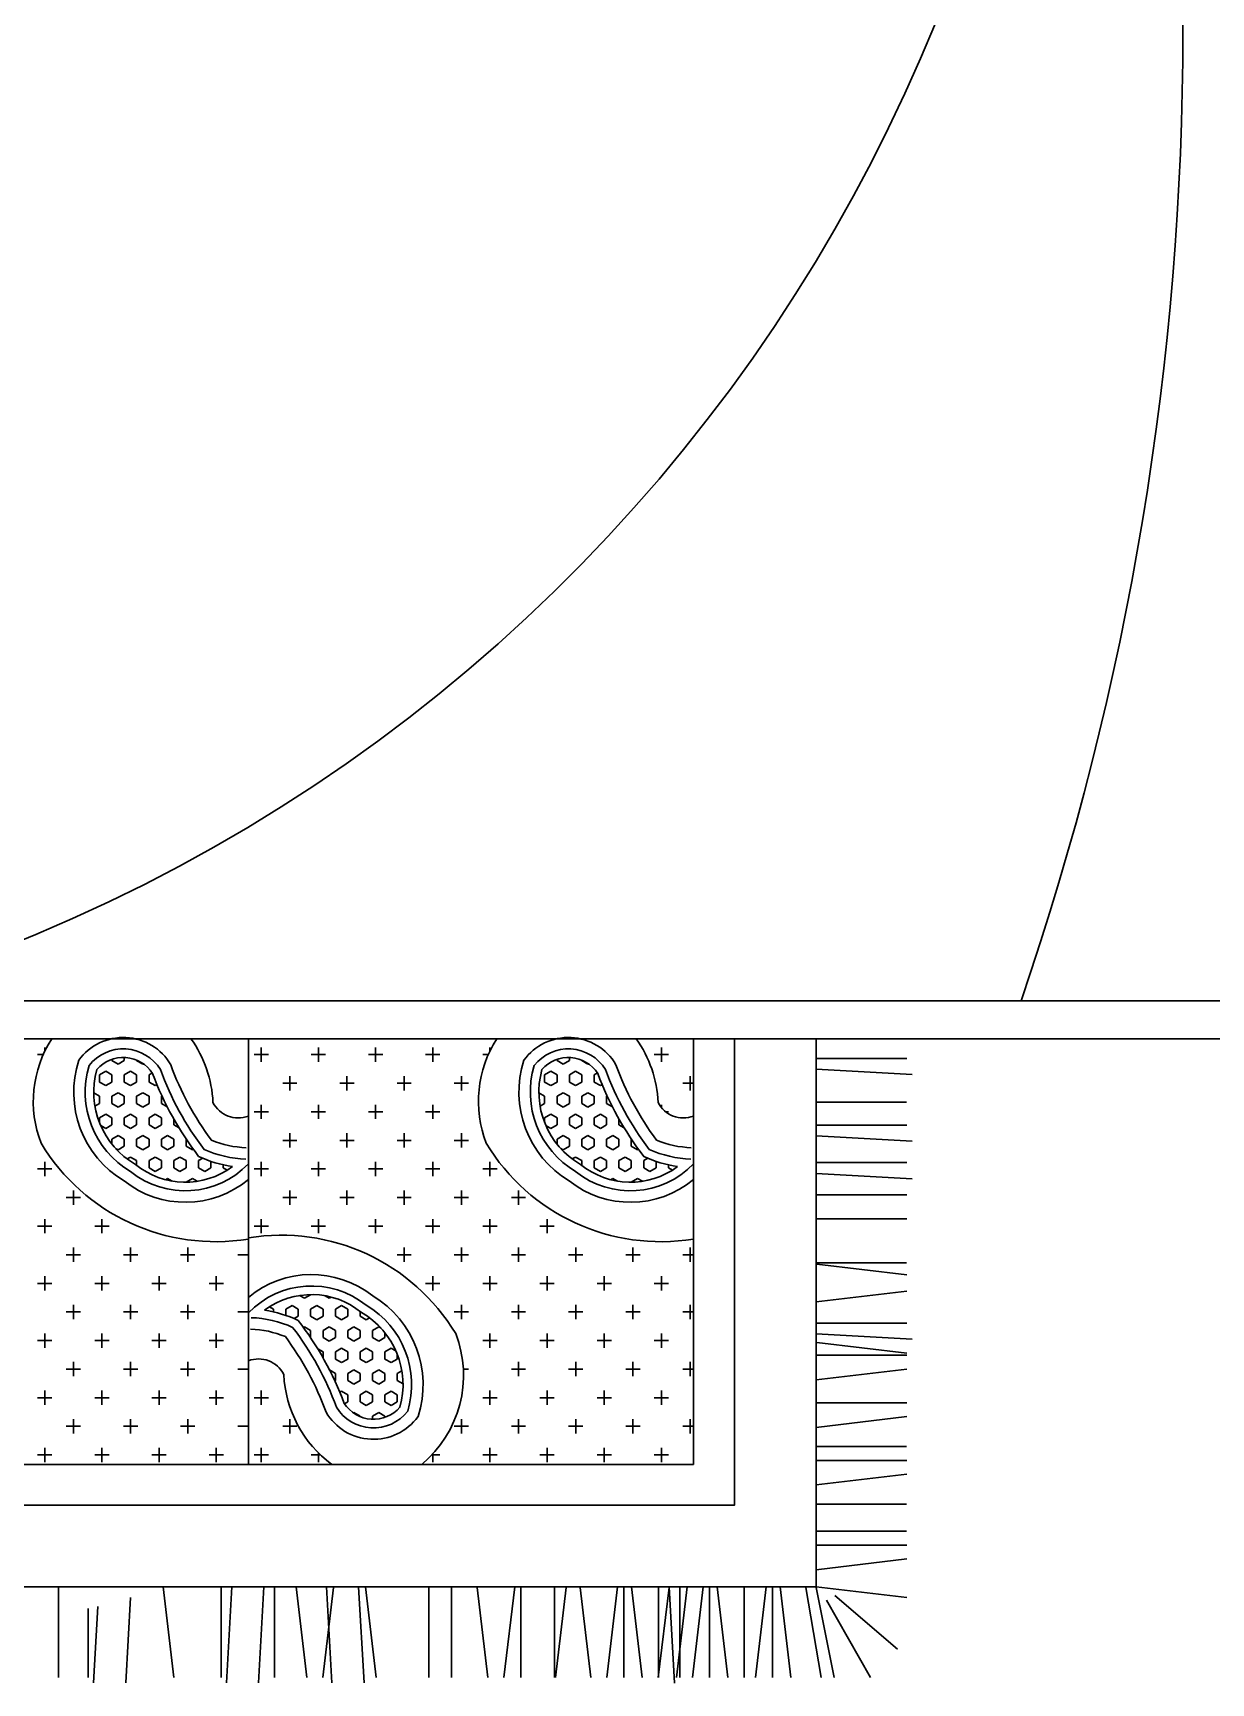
# Model space of a CAD drawing. Header units: millimetres. Extents: x -20622 to 21990, y -10877 to 8500.
# Drawn here: x -14225 to -13384, y 1710 to 2889 of the extents above; entities that cross this region are included whole.
import ezdxf

# ---------------------------------------------------------------- set-up
doc = ezdxf.new("R2010")
doc.units = ezdxf.units.MM
doc.layers.add('FURNITURE', color=80, linetype='Continuous', lineweight=30)

msp = doc.modelspace()

# ---------------------------------------------------------------- hatches: boundary and pattern name
at = {"layer": 'FURNITURE'}
h = msp.add_hatch(dxfattribs=at)
h.set_pattern_fill('HEX', color=256, scale=40.82400000000001, angle=269.999999927751, style=0)
h.set_pattern_definition([(89.999999927751, (-16289.87298030508, -10199.53556619238), (-8.838655273224003, 1.114538669917796e-08), [5.103000000000001, -10.206]), (209.999999927751, (-16289.87298030508, -10199.53556619238), (4.41932762695981, -7.654500007477966), [5.103000000000002, -10.206]), (149.999999927751, (-16289.87298029864, -10194.43256610192), (-4.41932764626419, -7.654499996332581), [5.103000000000001, -10.206])])
edge = h.paths.add_edge_path()
edge.add_arc((-14070.32205858745, 2163.342537506515), 85.05510169918834, 244.7059493319531, 261.75349528077754, ccw=False)
edge.add_arc((-13930.096057029, 2223.09812816648), 223.2729629198271, 200.2997190357402, 217.7385221374639, ccw=False)
edge.add_arc((-14160.46643347586, 2132.049225777426), 24.98340302213036, 32.94981378669186, 139.0990008405716)
edge.add_arc((-14121.86958074917, 2132.330082622019), 59.68639451406273, 164.3738144570282, 239.9117372436135)
edge.add_arc((-14116.18785819172, 2124.115379142129), 56.15849299892093, 230.6541087769982, 306.8329980558768)
h = msp.add_hatch(dxfattribs=at)
h.set_pattern_fill('HEX', color=256, scale=40.82400000000001, angle=269.999999927751, style=0)
h.set_pattern_definition([(89.999999927751, (-15972.02886806707, -10199.53556659318), (-8.838655273224003, 1.114538669917796e-08), [5.103000000000001, -10.206]), (209.999999927751, (-15972.02886806707, -10199.53556659318), (4.41932762695981, -7.654500007477966), [5.103000000000002, -10.206]), (149.999999927751, (-15972.02886806063, -10194.43256650272), (-4.41932764626419, -7.654499996332581), [5.103000000000001, -10.206])])
edge = h.paths.add_edge_path()
edge.add_arc((-13752.47794634945, 2163.342537105721), 85.05510169918925, 244.70594933195332, 261.75349528077766, ccw=False)
edge.add_arc((-13612.25194479141, 2223.098127768413), 223.2729629211663, 200.2997190363596, 217.7385221380833, ccw=False)
edge.add_arc((-13842.62232123199, 2132.049225381668), 24.98340301376403, 32.94981378536034, 139.0990008392378)
edge.add_arc((-13804.02546850488, 2132.33008221311), 59.68639451019238, 164.3738144479015, 239.9117372344888)
edge.add_arc((-13798.34374595372, 2124.115378741334), 56.15849299892048, 230.6541087770002, 306.8329980558784)
h = msp.add_hatch(dxfattribs=at)
h.set_pattern_fill('HEX', color=256, scale=40.82400000000001, angle=269.999999927751, style=0)
h.set_pattern_definition([(269.999999927751, (-11852.38881550092, 14255.249314297), (8.838655273224003, -1.114538669917796e-08), [5.103000000000001, -10.206]), (29.99999992775098, (-11852.38881550092, 14255.249314297), (-4.41932762695981, 7.654500007477966), [5.102999999999965, -10.20599999999993]), (329.999999927751, (-11852.38881550736, 14250.14631431131), (4.41932764626419, 7.654499996332581), [5.102999999999998, -10.206])])
edge = h.paths.add_edge_path()
edge.add_arc((-14071.93973686901, 1892.371210650484), 85.05510159721082, 64.70594955991248, 81.75349550873688, ccw=False)
edge.add_arc((-14212.16573877658, 1832.615620040178), 223.2729629211657, 20.29971903635942, 37.73852213808311, ccw=False)
edge.add_arc((-13981.7953623293, 1923.66452243196), 24.98340302213036, 212.9498137866919, 319.0990008405716)
edge.add_arc((-14020.39221505641, 1923.383665586828), 59.68639451431886, 344.3738144576337, 419.9117372442225)
edge.add_arc((-14026.07393754744, 1931.598369014871), 56.15849299705762, 50.65410886361947, 126.8329981424982)

# ---------------------------------------------------------------- linework, layer by layer
for p, q in [((-14221.61137738165, 2159.059456226749), (-14217.67139743467, 2159.05945622178)), ((-14216.50837737696, 2164.162456205999), (-14216.50837738023, 2161.574393880041)), ((-14067.06326514402, 2159.059456031867), (-14056.85726514666, 2159.059456018997)), ((-14061.96026513932, 2164.162456011117), (-14061.96026515219, 2153.956456039749)), ((-14026.2392651412, 2159.059455980389), (-14016.03326514385, 2159.059455967519)), ((-14021.13626513567, 2164.162455959637), (-14021.13626514854, 2153.956455988269)), ((-13985.41526515096, 2159.05945592891), (-13975.20926514019, 2159.059455916041)), ((-13980.31226513285, 2164.16245590816), (-13980.31226514572, 2153.956455936793)), ((-13944.5912651473, 2159.059455877432), (-13934.38526514995, 2159.059455864563)), ((-13939.48826514261, 2164.16245585668), (-13939.48826515548, 2153.956455885313)), ((-13903.76726514448, 2159.059455825954), (-13899.82728518409, 2159.059455820985)), ((-13898.66426513895, 2164.162455805204), (-13898.66426514222, 2161.574393479245)), ((-13781.29526514693, 2159.059455671519), (-13771.08926514958, 2159.059455658649)), ((-13776.19226514224, 2164.162455650767), (-13776.19226515511, 2153.956455679399)), ((-13665.80678550659, 2156.332735042847), (-13601.01296214361, 2156.332734961143)), ((-13665.80678551622, 2148.692946718834), (-13597.20194818996, 2144.873052575092)), ((-14046.65126517505, 2138.647456063393), (-14036.44526516429, 2138.647456050522)), ((-14041.54826516952, 2143.750456042641), (-14041.54826518239, 2133.544456071274)), ((-14005.8272651714, 2138.647456011913), (-13995.62126517405, 2138.647455999046)), ((-14000.72426516671, 2143.750455991163), (-14000.72426517958, 2133.544456019796)), ((-13965.00326516858, 2138.647455960437), (-13954.79726517039, 2138.647455947566)), ((-13959.90026516305, 2143.750455939685), (-13959.90026517592, 2133.544455968317)), ((-13924.17926516493, 2138.647455908957), (-13913.97326516758, 2138.647455896087)), ((-13919.0762651594, 2143.750455888206), (-13919.07626517227, 2133.544455916839)), ((-13760.88326516456, 2138.647455703043), (-13753.286785519, 2138.647455693465)), ((-13755.78026515987, 2143.750455682293), (-13755.78026517274, 2133.544455710926)), ((-14061.9602651908, 2123.338456020873), (-14061.96026520367, 2113.132456049506)), ((-14021.13626518715, 2123.338455969393), (-14021.13626520002, 2113.132455998026)), ((-13980.31226518433, 2123.338455917917), (-13980.3122651972, 2113.132455946549)), ((-13939.48826519409, 2123.338455866437), (-13939.48826520696, 2113.132455895069)), ((-13776.19226519372, 2123.338455660523), (-13776.1922651963, 2121.289944090204)), ((-13665.27692170303, 2125.095773069279), (-13601.12492169944, 2125.095772988386)), ((-14067.06326519549, 2118.235456041623), (-14056.85726519814, 2118.235456028754)), ((-14026.23926519268, 2118.235455990145), (-14016.03326519533, 2118.235455977276)), ((-13985.41526520243, 2118.235455938667), (-13975.20926519167, 2118.235455925797)), ((-13944.59126519878, 2118.235455887188), (-13934.38526520143, 2118.235455874319)), ((-13773.07331970046, 2118.235455670907), (-13771.08926520106, 2118.235455668406)), ((-14046.65126522653, 2097.82345607315), (-14036.44526521577, 2097.823456060279)), ((-14041.548265221, 2102.926456052398), (-14041.54826523387, 2092.720456081031)), ((-14005.82726522288, 2097.82345602167), (-13995.62126522552, 2097.823456008802)), ((-14000.72426521818, 2102.92645600092), (-14000.72426523105, 2092.720456029552)), ((-13965.00326522006, 2097.823455970193), (-13954.79726522187, 2097.823455957322)), ((-13959.90026521453, 2102.926455949441), (-13959.9002652274, 2092.720455978074)), ((-13924.1792652164, 2097.823455918713), (-13913.97326521905, 2097.823455905844)), ((-13919.07626521088, 2102.926455897963), (-13919.07626522374, 2092.720455926596)), ((-13665.80678556669, 2108.668736194554), (-13601.01296220371, 2108.66873611285)), ((-13665.80678557633, 2101.028947870541), (-13597.20194825006, 2097.209053726799)), ((-14221.61137748461, 2077.411456246262), (-14211.40537748726, 2077.411456233392)), ((-14216.50837747992, 2082.514456225512), (-14216.50837749279, 2072.308456254144)), ((-14067.06326524697, 2077.41145605138), (-14056.85726524962, 2077.411456038511)), ((-14061.96026524228, 2082.51445603063), (-14061.96026525515, 2072.308456059262)), ((-14026.23926524416, 2077.411455999902), (-14016.0332652468, 2077.411455987032)), ((-14021.13626523863, 2082.51445597915), (-14021.1362652515, 2072.308456007782)), ((-13985.41526525391, 2077.411455948423), (-13975.20926524315, 2077.411455935554)), ((-13980.31226523581, 2082.514455927673), (-13980.31226524868, 2072.308455956306)), ((-13944.59126525026, 2077.411455896945), (-13934.38526525291, 2077.411455884076)), ((-13939.48826524557, 2082.514455876193), (-13939.48826525844, 2072.308455904826)), ((-13903.76726524744, 2077.411455845467), (-13893.56126524925, 2077.411455832595)), ((-13898.66426524191, 2082.514455824717), (-13898.66426525478, 2072.308455853349)), ((-13665.8067856004, 2081.934412429869), (-13601.01296223742, 2081.934412348164)), ((-13665.80678561004, 2074.294624210629), (-13597.20194828377, 2070.474729962113)), ((-14196.09637751012, 2062.102456257037), (-14196.09637752299, 2051.896456180896)), ((-14041.54826527248, 2062.102456062154), (-14041.54826528535, 2051.896455986013)), ((-14000.72426526966, 2062.102456010676), (-14000.72426528253, 2051.896455934535)), ((-13959.90026526601, 2062.102455959198), (-13959.90026527888, 2051.896455883057)), ((-13919.07626526235, 2062.10245590772), (-13919.07626527522, 2051.896455831578)), ((-13878.25226527211, 2062.102455856241), (-13878.25226528498, 2051.8964557801)), ((-14201.19937751565, 2056.999456277789), (-14190.9933775183, 2056.999456264918)), ((-14046.65126527801, 2056.999456082906), (-14036.44526526725, 2056.999456070035)), ((-14005.82726527435, 2056.999456031426), (-13995.621265277, 2056.999456018559)), ((-13965.00326527154, 2056.99945597995), (-13954.79726527335, 2056.999455967079)), ((-13924.17926526788, 2056.99945592847), (-13913.97326527053, 2056.9994559156)), ((-13883.35526527764, 2056.999455876993), (-13873.14926526688, 2056.999455864122)), ((-13665.8067856293, 2059.01998282719), (-13601.01296226632, 2059.019982745485)), ((-14216.5083775314, 2041.690456235268), (-14216.50837754427, 2031.484456263901)), ((-14175.68437752774, 2041.690456183788), (-14175.68437754061, 2031.484456212421)), ((-14061.96026529376, 2041.690456040386), (-14061.96026530663, 2031.484456069019)), ((-14021.13626529011, 2041.690455988906), (-14021.13626530297, 2031.484456017539)), ((-13980.31226528729, 2041.69045593743), (-13980.31226530016, 2031.484455966062)), ((-13939.48826529705, 2041.69045588595), (-13939.48826530991, 2031.484455914582)), ((-13898.66426529339, 2041.690455834473), (-13898.66426530626, 2031.484455863106)), ((-13857.84026528974, 2041.690455782993), (-13857.8402653026, 2031.484455811626)), ((-13665.80678565107, 2041.755651764865), (-13601.01296228809, 2041.755651683161)), ((-14221.61137753609, 2036.587456256018), (-14211.40537753874, 2036.587456243148)), ((-14180.78737754585, 2036.58745620454), (-14170.58137753508, 2036.587456191671)), ((-14067.06326529845, 2036.587456061136), (-14056.8572653011, 2036.587456048267)), ((-14026.23926529563, 2036.587456009658), (-14016.03326529828, 2036.587455996789)), ((-13985.41526530539, 2036.58745595818), (-13975.20926529463, 2036.58745594531)), ((-13944.59126530174, 2036.587455906702), (-13934.38526530439, 2036.587455893832)), ((-13903.76726529892, 2036.587455855223), (-13893.56126530073, 2036.587455842352)), ((-13862.94326529527, 2036.587455803745), (-13852.73726529791, 2036.587455790876)), ((-14201.19937756713, 2016.175456287546), (-14190.99337756977, 2016.175456274675)), ((-14196.0963775616, 2021.278456266794), (-14196.09637757447, 2011.072456190653)), ((-14160.37537756347, 2016.175456236066), (-14150.16937756612, 2016.175456223196)), ((-14155.27237755878, 2021.278456215316), (-14155.27237757165, 2011.072456139174)), ((-14119.55137756065, 2016.175456184589), (-14109.34537756247, 2016.175456171718)), ((-14114.44837755513, 2021.278456163837), (-14114.44837756799, 2011.072456087696)), ((-14078.72737757041, 2016.175456133109), (-14071.13089791144, 2016.17545612353)), ((-13965.00326532302, 2016.175455989706), (-13954.79726532483, 2016.175455976835)), ((-13959.90026531749, 2021.278455968954), (-13959.90026533036, 2011.072455892813)), ((-13924.17926531936, 2016.175455938226), (-13913.97326532201, 2016.175455925357)), ((-13919.07626531383, 2021.278455917476), (-13919.0762653267, 2011.072455841335)), ((-13883.35526532912, 2016.17545588675), (-13873.14926531835, 2016.175455873878)), ((-13878.25226532359, 2021.278455865998), (-13878.25226533646, 2011.072455789857)), ((-13842.53126532546, 2016.17545583527), (-13832.32526532811, 2016.1754558224)), ((-13837.42826532077, 2021.278455814519), (-13837.42826533364, 2011.072455738378)), ((-13801.70726532265, 2016.175455783793), (-13791.50126532529, 2016.175455770922)), ((-13796.60426531712, 2021.278455763041), (-13796.60426532999, 2011.0724556869)), ((-13760.88326531899, 2016.175455732313), (-13753.28678567343, 2016.175455722734)), ((-13755.7802653143, 2021.278455711563), (-13755.78026532717, 2011.072455635422)), ((-13665.27692184751, 2010.518689791297), (-13601.12492184392, 2010.518689710404)), ((-13665.27692184897, 2009.361358929982), (-13601.01296233857, 2001.726505894294)), ((-14221.61137758757, 1995.763456265775), (-14211.40537759022, 1995.763456252905)), ((-14216.50837758288, 2000.866456245025), (-14216.50837759575, 1990.660456273657)), ((-14180.78737759732, 1995.763456214297), (-14170.58137758656, 1995.763456201427)), ((-14175.68437757922, 2000.866456193545), (-14175.68437759209, 1990.660456222177)), ((-14139.96337759451, 1995.763456162818), (-14129.75737759632, 1995.763456149948)), ((-14134.86037758898, 2000.866456142068), (-14134.86037760185, 1990.660456170701)), ((-14099.13937759085, 1995.76345611134), (-14088.9333775935, 1995.763456098471)), ((-14094.03637758532, 2000.866456090588), (-14094.0363775982, 1990.660456119221)), ((-13944.59126535321, 1995.763455916458), (-13934.38526535586, 1995.763455903589)), ((-13939.48826534852, 2000.866455895706), (-13939.48826536139, 1990.660455924339)), ((-13903.7672653504, 1995.76345586498), (-13893.56126535221, 1995.763455852109)), ((-13898.66426534487, 2000.86645584423), (-13898.66426535774, 1990.660455872862)), ((-13862.94326534674, 1995.763455813501), (-13852.73726534939, 1995.763455800632)), ((-13857.84026534121, 2000.86645579275), (-13857.84026535408, 1990.660455821382)), ((-13822.1192653565, 1995.763455762023), (-13811.91326534574, 1995.763455749152)), ((-13817.0162653384, 2000.866455741273), (-13817.01626535127, 1990.660455769906)), ((-13781.29526535284, 1995.763455710545), (-13771.08926535549, 1995.763455697675)), ((-13776.19226534815, 2000.866455689793), (-13776.19226536102, 1990.660455718426)), ((-14196.09637761308, 1980.45445627655), (-14196.09637762595, 1970.248456200409)), ((-14155.27237761026, 1980.454456225072), (-14155.27237762313, 1970.248456148931)), ((-14114.4483776066, 1980.454456173594), (-14114.44837761947, 1970.248456097453)), ((-13919.07626536531, 1980.454455927233), (-13919.07626537818, 1970.248455851091)), ((-13878.25226537507, 1980.454455875754), (-13878.25226538794, 1970.248455799613)), ((-13837.42826537225, 1980.454455824276), (-13837.42826538512, 1970.248455748135)), ((-13796.6042653686, 1980.454455772798), (-13796.60426538147, 1970.248455696656)), ((-13755.78026536578, 1980.454455721319), (-13755.78026537865, 1970.248455645178)), ((-13665.80678572563, 1982.627035270739), (-13601.01296235302, 1990.266823513048)), ((-14201.19937761861, 1975.351456192529), (-14190.99337762125, 1975.351456179657)), ((-14160.37537761495, 1975.351456141048), (-14150.1693776176, 1975.351456128179)), ((-14119.55137761214, 1975.351456089572), (-14109.34537761394, 1975.351456076701)), ((-14078.72737762189, 1975.351456038092), (-14071.13089796292, 1975.351456028513)), ((-13924.17926537084, 1975.351455843209), (-13913.97326537349, 1975.35145583034)), ((-13883.3552653806, 1975.351455791732), (-13873.14926536984, 1975.351455778861)), ((-13842.53126537694, 1975.351455740252), (-13832.32526537959, 1975.351455727383)), ((-13801.70726537413, 1975.351455688776), (-13791.50126537678, 1975.351455675905)), ((-13760.88326537047, 1975.351455637296), (-13753.28678572491, 1975.351455627717)), ((-14216.50837763436, 1960.04245625478), (-14216.50837764722, 1949.836456283412)), ((-14175.6843776307, 1960.042456203301), (-14175.68437764357, 1949.836456231934)), ((-14134.86037764046, 1960.042456151823), (-14134.86037765333, 1949.836456180456)), ((-14094.0363776368, 1960.042456100345), (-14094.03637764967, 1949.836456128977)), ((-13898.66426539635, 1960.042455853984), (-13898.66426540922, 1949.836455882617)), ((-13857.84026539269, 1960.042455802506), (-13857.84026540556, 1949.836455831139)), ((-13817.01626538988, 1960.042455751028), (-13817.01626540274, 1949.83645577966)), ((-13776.19226539963, 1960.042455699549), (-13776.1922654125, 1949.836455728182)), ((-13665.80678574489, 1967.3523938873), (-13601.01296238191, 1967.352393805595)), ((-13665.80678575452, 1959.71260566806), (-13597.20194842826, 1955.892711419544)), ((-14221.61137763905, 1954.939456275531), (-14211.40537764169, 1954.939456262662)), ((-14180.7873776488, 1954.939456224053), (-14170.58137763804, 1954.939456211184)), ((-14139.96337764599, 1954.939456172575), (-14129.7573776478, 1954.939456159706)), ((-14099.13937764233, 1954.939456121097), (-14088.93337764498, 1954.939456108227)), ((-13903.76726540188, 1954.939455874736), (-13893.56126540369, 1954.939455861867)), ((-13862.94326539822, 1954.939455823258), (-13852.73726540087, 1954.939455810389)), ((-13822.11926540798, 1954.93945577178), (-13811.91326539722, 1954.93945575891)), ((-13781.29526540432, 1954.939455720301), (-13771.08926540697, 1954.939455707432)), ((-13665.80678577378, 1944.442899653982), (-13601.0129624108, 1944.442899572277)), ((-13665.27692191927, 1953.609349799899), (-13601.01296240887, 1945.974496659437)), ((-14201.19937767008, 1934.527456202285), (-14190.99337767273, 1934.527456189414)), ((-14196.09637766455, 1939.630456181533), (-14196.09637767742, 1929.424456210166)), ((-14160.37537766643, 1934.527456150805), (-14150.16937766908, 1934.527456137936)), ((-14155.27237766174, 1939.630456130055), (-14155.27237767461, 1929.424456158687)), ((-14119.55137766361, 1934.527456099328), (-14109.34537766542, 1934.527456086457)), ((-14114.44837765808, 1939.630456078577), (-14114.44837767095, 1929.424456107209)), ((-14078.72737767337, 1934.527456047848), (-14071.1308980144, 1934.52745603827)), ((-13917.65564062189, 1934.527455844741), (-13913.97326542497, 1934.527455840096)), ((-13883.35526543207, 1934.527455801489), (-13873.14926542131, 1934.527455788618)), ((-13878.25226542654, 1939.630455780737), (-13878.25226543941, 1929.42445580937)), ((-13842.53126542842, 1934.527455750009), (-13832.32526543107, 1934.527455737139)), ((-13837.42826542373, 1939.630455729259), (-13837.4282654366, 1929.424455757891)), ((-13801.7072654256, 1934.527455698532), (-13791.50126542825, 1934.527455685661)), ((-13796.60426542007, 1939.63045567778), (-13796.60426543294, 1929.424455706413)), ((-13760.88326542195, 1934.527455647052), (-13753.28678577639, 1934.527455637473)), ((-13755.78026541726, 1939.630455626302), (-13755.78026543013, 1929.424455654935)), ((-13665.80678579593, 1926.875026035882), (-13601.01296242332, 1934.514814278191)), ((-14221.61137769052, 1914.115456285288), (-14211.40537769317, 1914.115456272419)), ((-14216.50837768583, 1919.218456264536), (-14216.5083776987, 1909.012456293169)), ((-14180.78737770028, 1914.11545623381), (-14170.58137768952, 1914.11545622094)), ((-14175.68437768218, 1919.218456213058), (-14175.68437769505, 1909.01245624169)), ((-14139.96337769746, 1914.115456182331), (-14129.75737769928, 1914.115456169462)), ((-14134.86037769194, 1919.21845616158), (-14134.86037770481, 1909.012456190212)), ((-14099.13937769381, 1914.115456130853), (-14088.93337769646, 1914.115456117984)), ((-14094.03637768828, 1919.218456110101), (-14094.03637770115, 1909.012456138734)), ((-14067.06326545289, 1914.115456090406), (-14056.85726545553, 1914.115456077537)), ((-14061.96026544819, 1919.218456069656), (-14061.96026546106, 1909.012456098289)), ((-13903.76726545335, 1914.115455884493), (-13893.56126545516, 1914.115455871623)), ((-13898.66426544782, 1919.218455863741), (-13898.66426546069, 1909.012455892374)), ((-13862.9432654497, 1914.115455833014), (-13852.73726545235, 1914.115455820145)), ((-13857.84026544417, 1919.218455812263), (-13857.84026545704, 1909.012455840895)), ((-13822.11926545946, 1914.115455781536), (-13811.91326544869, 1914.115455768667)), ((-13817.01626544135, 1919.218455760784), (-13817.01626545422, 1909.012455789417)), ((-13781.2952654558, 1914.115455730058), (-13771.08926545845, 1914.115455717189)), ((-13776.19226545111, 1919.218455709306), (-13776.19226546398, 1909.012455737939)), ((-13665.80678581656, 1910.518950981382), (-13601.01296245358, 1910.518950899677)), ((-14196.09637771603, 1898.80645619129), (-14196.0963777289, 1888.600456219922)), ((-14155.27237771322, 1898.806456139811), (-14155.27237772609, 1888.600456168444)), ((-14114.44837770956, 1898.806456088333), (-14114.44837772243, 1888.600456116966)), ((-14041.54826547839, 1898.806455996407), (-14041.54826549126, 1888.600456025039)), ((-13919.07626546827, 1898.806455841972), (-13919.07626548114, 1888.600455870604)), ((-13878.25226547802, 1898.806455790494), (-13878.25226549089, 1888.600455819126)), ((-13837.42826547521, 1898.806455739015), (-13837.42826548808, 1888.600455767648)), ((-13796.60426547155, 1898.806455687537), (-13796.60426548442, 1888.60045571617)), ((-13755.78026546874, 1898.806455636059), (-13755.78026548161, 1888.600455664691)), ((-13665.80678583871, 1892.951077468056), (-13601.01296246609, 1900.590865605591)), ((-14201.19937772156, 1893.703456212042), (-14190.99337772421, 1893.70345619917)), ((-14160.37537771791, 1893.703456160561), (-14150.16937772056, 1893.703456147692)), ((-14119.55137771509, 1893.703456109085), (-14109.3453777169, 1893.703456096214)), ((-14078.72737772485, 1893.703456057605), (-14071.13089806588, 1893.703456048026)), ((-14046.65126548392, 1893.703456017159), (-14036.44526547316, 1893.703456004288)), ((-13924.1792654738, 1893.703455862722), (-13913.97326547645, 1893.703455849853)), ((-13883.35526548355, 1893.703455811245), (-13873.14926547279, 1893.703455798374)), ((-13842.5312654799, 1893.703455759765), (-13832.32526548255, 1893.703455746896)), ((-13801.70726547708, 1893.703455708289), (-13791.50126547973, 1893.703455695418)), ((-13760.88326547343, 1893.703455656809), (-13753.28678582787, 1893.70345564723)), ((-14221.611377742, 1873.291456295045), (-14211.40537774465, 1873.291456282175)), ((-14216.50837773731, 1878.394456274293), (-14216.50837775018, 1868.188456302925)), ((-14180.78737775176, 1873.291456243566), (-14170.581377741, 1873.291456230697)), ((-14175.68437773366, 1878.394456222814), (-14175.68437774653, 1868.188456251447)), ((-14139.96337774894, 1873.291456192088), (-14129.75737775075, 1873.291456179219)), ((-14134.86037774341, 1878.394456171336), (-14134.86037775628, 1868.188456199969)), ((-14099.13937774529, 1873.29145614061), (-14088.93337774794, 1873.29145612774)), ((-14094.03637773976, 1878.394456119858), (-14094.03637775263, 1868.18845614849)), ((-14067.06326550436, 1873.291456100163), (-14056.85726550701, 1873.291456087293)), ((-14061.96026549967, 1878.394456079413), (-14061.96026551254, 1868.188456108045)), ((-14026.23926550155, 1873.291456048684), (-14019.6611667912, 1873.291456040389)), ((-14021.13626550064, 1874.726163357887), (-14021.13626550889, 1868.188456056565)), ((-13940.13539474425, 1873.291455940109), (-13934.3852655103, 1873.291455932858)), ((-13939.48826550852, 1873.983183709319), (-13939.48826551583, 1868.188455953608)), ((-13903.76726550483, 1873.291455894249), (-13893.56126550664, 1873.29145588138)), ((-13898.6642654993, 1878.394455873497), (-13898.66426551217, 1868.18845590213)), ((-13862.94326550118, 1873.291455842771), (-13852.73726550383, 1873.291455829902)), ((-13857.84026549565, 1878.394455822019), (-13857.84026550852, 1868.188455850652)), ((-13822.11926551094, 1873.291455791293), (-13811.91326550017, 1873.291455778423)), ((-13817.01626549283, 1878.394455770541), (-13817.0162655057, 1868.188455799173)), ((-13781.29526550728, 1873.291455739814), (-13771.08926550993, 1873.291455726945)), ((-13776.19226550259, 1878.394455719063), (-13776.19226551546, 1868.188455747695)), ((-13665.27692201299, 1879.287058173304), (-13601.1249220094, 1879.287058092409)), ((-13665.80678586844, 1869.37408283196), (-13601.01296250546, 1869.374082750255)), ((-13665.80678589059, 1851.806209318634), (-13601.01296251798, 1859.445997560942)), ((-13665.27692206487, 1838.142190023882), (-13601.12492206129, 1838.142189942987)), ((-13665.27692208928, 1818.786330625971), (-13601.12492208569, 1818.786330545076)), ((-13665.80678594473, 1808.873355284627), (-13601.01296258175, 1808.873355202923)), ((-13665.80678596688, 1791.305481771301), (-13601.01296259427, 1798.94527001361)), ((-14206.7808240615, 1779.003638095014), (-14206.78082414306, 1714.3217742753)), ((-14155.35229099064, 1771.433383355518), (-14158.75067597814, 1710.398800769584)), ((-14132.01635215293, 1779.003638000739), (-14124.37656393744, 1714.20981468093)), ((-14090.58927775241, 1779.003637948499), (-14090.58927783411, 1714.209814638325)), ((-14082.94948946779, 1779.003637938865), (-14086.76938369032, 1710.398800678818)), ((-14060.03505986511, 1779.00363790997), (-14063.85495410106, 1710.398800649923)), ((-14052.39527158049, 1779.003637900338), (-14052.3952716622, 1714.209814590164)), ((-14037.12063026243, 1779.003637881076), (-14029.48084205952, 1714.209814561269)), ((-14010.38630652524, 1778.473774057222), (-14018.02115962631, 1714.209814546819)), ((-14015.31076610537, 1779.003637853574), (-14011.49087205585, 1710.398800583893)), ((-13992.39633650269, 1779.00363782468), (-13988.57644245318, 1710.398800554998)), ((-13987.4669416573, 1779.003637818464), (-13979.82715345355, 1714.209814498657)), ((-13942.31095602161, 1778.473773971379), (-13942.31095610251, 1714.321773941808)), ((-13926.15261657232, 1778.473773951004), (-13926.15261665321, 1714.321773921432)), ((-13907.73095468807, 1778.473773927775), (-13900.09610174824, 1714.209814398117)), ((-13880.9966309487, 1779.003637684207), (-13888.63641931502, 1714.209814383667)), ((-13876.49892796635, 1778.473773888391), (-13876.49892804724, 1714.32177385882)), ((-13852.66546642355, 1778.473773858338), (-13852.66546650444, 1714.321773828767)), ((-13844.26980993779, 1778.473773847752), (-13851.90466305143, 1714.209814337348)), ((-13834.2438045393, 1778.47377383511), (-13826.60895160031, 1714.209814305451)), ((-13807.50948080077, 1779.003637591542), (-13815.1492691671, 1714.209814291)), ((-13803.01177781842, 1778.473773795726), (-13803.01177789931, 1714.321773766154)), ((-13797.51698354046, 1779.003637578941), (-13789.87719532414, 1714.209814259133)), ((-13770.78265978902, 1778.473773755087), (-13778.41751289092, 1714.209814244682)), ((-13778.22780431715, 1779.003637554617), (-13778.22780439886, 1714.209814244443)), ((-13770.58801603253, 1779.003637544984), (-13766.76812196961, 1710.398800275301)), ((-13757.85579218139, 1779.003637528928), (-13765.49558054772, 1714.209814228388)), ((-13762.94822773451, 1779.00363753535), (-13762.94822781621, 1714.209814225176)), ((-13746.35592562027, 1779.003637514428), (-13753.99571398743, 1714.209814213887)), ((-13741.85822263875, 1778.473773718612), (-13741.85822271965, 1714.321773689041)), ((-13736.3634283608, 1779.003637501827), (-13728.72364015788, 1714.209814182019)), ((-13717.07424913749, 1779.003637477504), (-13717.07424921919, 1714.20981416733)), ((-13701.36979375148, 1779.003637457701), (-13709.00958211864, 1714.20981415716)), ((-13696.87209076996, 1778.473773661885), (-13696.87209085086, 1714.321773632314)), ((-13691.377296492, 1779.003637445101), (-13683.73750828909, 1714.209814125293)), ((-13673.0490907199, 1778.473773631847), (-13662.1762349816, 1714.321773588563)), ((-13665.8067859824, 1779.003637412857), (-13601.01296262905, 1771.363849111913)), ((-13665.80678598306, 1778.473773622713), (-13652.95697198277, 1714.321773576938)), ((-13658.36731572635, 1769.641734895523), (-13626.90045707863, 1714.209814053622)), ((-13652.34729312207, 1772.989598086655), (-13607.53139624902, 1734.489299540326)), ((-14185.48499966236, 1763.578282521985), (-14185.48499972461, 1714.209814757987)), ((-14178.62800929681, 1764.944681928177), (-14181.66510558082, 1710.398800798479))]:
    msp.add_line(p, q, dxfattribs=at)
for points in [[(-12614.13956806871, 3610.395568971886), (-14441.13956806787, 3610.395571275701), (-14441.13956988368, 2170.395571191882), (-12614.13956988452, 2170.395568888067)], [(-13665.80678548886, 2170.3955702142), (-13665.8067859824, 1779.003637412857), (-14794.29912270262, 1779.003638835865), (-14794.29912125775, 2924.83292721795), (-14441.13956893235, 2924.832926772621)], [(-13724.12678548198, 2170.39557028774), (-13724.12678590198, 1837.323637532329), (-14735.97912263512, 1837.323638808258), (-14735.97912133733, 2866.512927098475), (-14441.13956900589, 2866.512926726688)], [(-13753.28678586219, 1866.483637592066), (-14706.81912258879, 1866.483638794453), (-14706.81912136454, 2837.352927038738)], [(-14071.13089771697, 2170.395570725306), (-14071.1308981002, 1866.483637888088)], [(-13753.28678547897, 2170.39557032451), (-13753.28678586219, 1866.483637487292)]]:
    msp.add_lwpolyline(points, dxfattribs=at)
for points in [[(-12669.76119395292, 3583.395569016878), (-14369.13956810024, 3583.395571159764, 0.4142135623731124), (-14414.1395681595, 3538.395571174598), (-14414.13956979373, 2242.395571224889, 0.4142135623731097), (-14369.13956984796, 2197.395571126236), (-12669.76119570064, 2197.39556898335)], [(-14211.5601954961, 2170.395570902386, 0.2398898459585548), (-14219.16011308666, 2095.85035408385, 0.3064658726302407), (-14071.13089789726, 2027.41856217581)], [(-14072.7457631641, 2092.617353053575, -0.09025133795253606), (-14097.50701287332, 2098.005684684334, -0.07363654167371357), (-14126.57456741681, 2151.888982066587, 0.5411217863543134), (-14192.24570950583, 2155.121982995046, 0.3490391417785466), (-14159.94842701572, 2068.908700621564, 0.3549231788205707), (-14071.13089784362, 2069.961569911904)], [(-13893.71608324468, 2170.39557050159, 0.2398898459585567), (-13901.31600084865, 2095.850353683054, 0.3064658726302407), (-13753.28678565926, 2027.418561775014)], [(-13754.90165092609, 2092.61735265278, -0.09025133795253605), (-13779.66290063532, 2098.005684283537, -0.07363654167371357), (-13808.7304551788, 2151.888981665791, 0.5411217863543134), (-13874.40159726782, 2155.12198259425, 0.3490391417785465), (-13842.10431477771, 2068.908700220769, 0.3549231788205707), (-13753.28678560561, 2069.961569511108)], [(-14073.02540118353, 2084.457343166858, -0.09750625641589006), (-14102.72700827064, 2091.369617537029, -0.07525265259921872), (-14133.97836922018, 2148.359593362273, 0.5209691084379954), (-14184.87702987585, 2151.33052285865, 0.3456067798843852), (-14155.28963009229, 2075.637440396063, 0.3900242836171294), (-14071.13089782955, 2081.116199737518)], [(-13755.18128894636, 2084.457342766063, -0.09750625641589006), (-13784.88289603263, 2091.369617136233, -0.07525265259921873), (-13816.13425698217, 2148.359592961478, 0.5209691084379954), (-13867.03291763868, 2151.330522457854, 0.3456067798843852), (-13837.44551784087, 2075.637439995267, 0.3900242836171294), (-13753.28678559155, 2081.116199336722)], [(-13947.40471458656, 1866.483637732072, 0.3224756214508726), (-13923.10168270593, 1959.863394125536, 0.3064658726302449), (-14071.13089789616, 2028.295186033576)], [(-14069.5160326419, 1963.096395155811, -0.09025133795253606), (-14044.75478293268, 1957.708063525054, -0.07363654167371357), (-14015.68722838919, 1903.824766142799, 0.5411217863543134), (-13950.01608630017, 1900.591765214342, 0.3490391417785465), (-13982.31336879028, 1986.805047587823, 0.3549231788205707), (-14071.13089794981, 1985.752178297482)], [(-14069.23639460906, 1971.256405042528, -0.09750625641589006), (-14039.53478753536, 1964.344130567583, -0.07525265259921872), (-14008.28342658582, 1907.354154847113, 0.5209691084379954), (-13957.38476592932, 1904.383225245962, 0.3456067798843852), (-13986.97216571371, 1980.076307813323, 0.3900242836171295), (-14071.13089796387, 1974.597548471867)]]:
    msp.add_lwpolyline(points, format="xyb", dxfattribs=at)
for points in [[(-14082.52170310244, 2079.166893768156, -0.07452144396591523), (-14106.66304030805, 2086.441930404604, -0.07623832618237615), (-14139.50167819821, 2145.637804169378, 0.4993946391985515), (-14179.34994006395, 2148.407208706381, 0.3420739398306334), (-14151.79236965221, 2080.686182746502, 0.3452009433040969)], [(-13764.67759086443, 2079.166893367361, -0.07452144396591523), (-13788.81892807004, 2086.441930003809, -0.07623832618237616), (-13821.65756596104, 2145.637803768583, 0.4993946391985515), (-13861.50582781337, 2148.407208305584, 0.3420739398306334), (-13833.9482574142, 2080.686182345706, 0.3452009433040968)], [(-14059.74009270356, 1976.546854336458, -0.07452144396591523), (-14035.59875549795, 1969.271817804782, -0.07623832618237616), (-14002.76011760695, 1910.075944040008, 0.4993946391985516), (-13962.91185574121, 1907.306539503005, 0.3420739398306333), (-13990.46942615379, 1975.027565462886, 0.3452009433040969)]]:
    msp.add_lwpolyline(points, format="xyb", close=True, dxfattribs=at)
for centre, radius, start, end in [((-14681.94879626057, 3340.327142308596), 1187.638339720686, 285.7708109333294, 11.80991047745566), ((-15538.66746941248, 2890.395572617754), 2134.82707649014, 341.057660383066, 18.94233947239356), ((-14180.59410193668, 2121.320459232965), 84.24177638248095, 2.467528121050186, 35.6301508506279), ((-13862.74998969867, 2121.320458832169), 84.24177638248095, 2.467528121050186, 35.6301508506279), ((-14078.3977864254, 2134.138921959745), 20.24010253141786, 207.0088137015737, 291.0408926659153), ((-13760.55367417398, 2134.138921558949), 20.24010253141786, 207.0088137015737, 291.0408926659153), ((-14063.8640093806, 1921.574826249641), 20.24010253141786, 27.00881370157374, 111.0408926659153), ((-13961.66769386932, 1934.393288976421), 84.24177638248095, 182.4675281212588, 233.7193272294709)]:
    msp.add_arc(centre, radius, start, end, dxfattribs=at)

doc.saveas('drawing.dxf')
